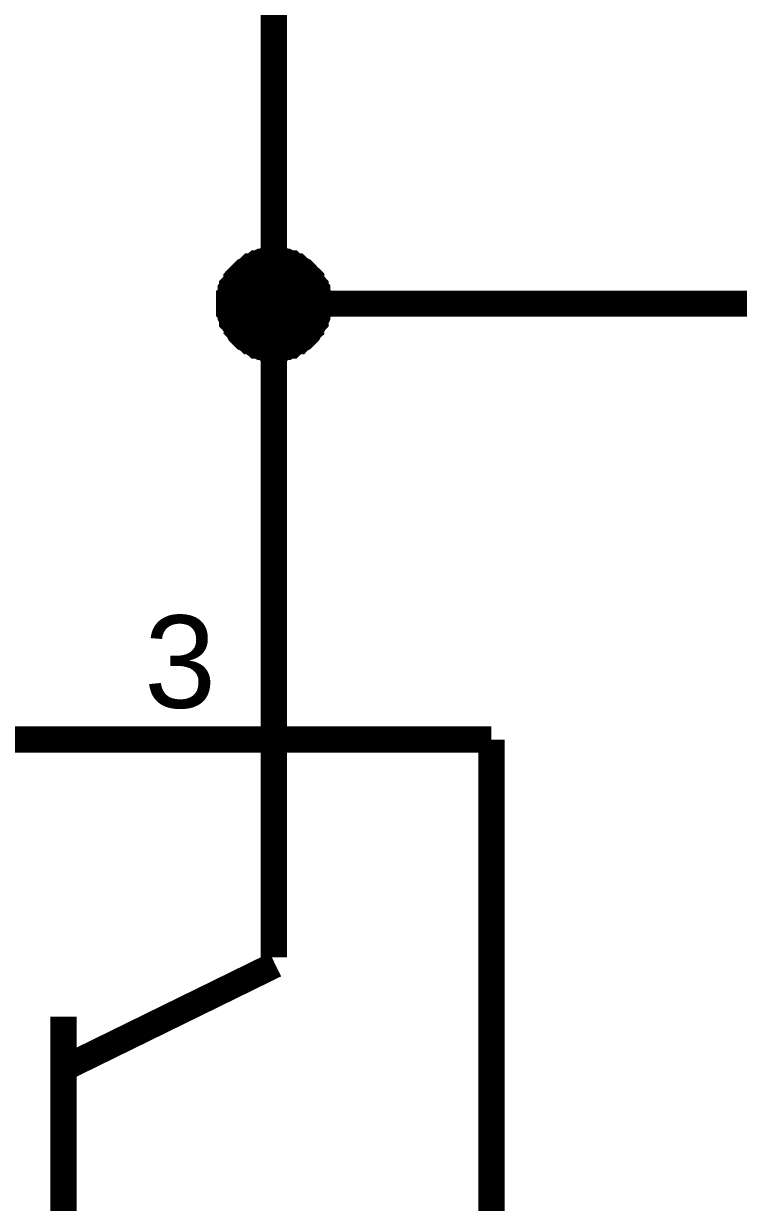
# Model space of a CAD drawing. Header units: millimetres. Extents: x -2024 to 917, y -725 to 13.
# Drawn here: x 496.69 to 504.9, y -649.1 to -635.58 of the extents above; entities that cross this region are included whole.
import ezdxf

# ---------------------------------------------------------------- set-up
doc = ezdxf.new("R2010")
doc.units = ezdxf.units.MM
doc.layers.add('Sheet', color=255, linetype='Continuous')
doc.styles.get("Standard").update_dxf_attribs({"font": 'arial.ttf'})

msp = doc.modelspace()

# ---------------------------------------------------------------- linework, layer by layer
at = {"layer": 'Sheet'}
for points, const_width in [([(499.568, -633.789), (499.568, -636.29)], 0.3), ([(499.568, -638.79), (499.568, -636.29)], 0.3), ([(499.055, -638.79), (499.055, -638.757), (499.055, -638.741), (499.055, -638.707), (499.072, -638.691), (499.072, -638.658), (499.072, -638.641), (499.088, -638.625), (499.088, -638.592), (499.105, -638.575), (499.121, -638.558), (499.138, -638.525), (499.138, -638.509), (499.154, -638.492), (499.171, -638.476), (499.188, -638.459), (499.204, -638.442), (499.221, -638.426), (499.237, -638.409), (499.27, -638.393), (499.287, -638.376), (499.303, -638.36), (499.32, -638.36), (499.353, -638.343), (499.37, -638.327), (499.386, -638.327), (499.419, -638.31), (499.436, -638.31), (499.469, -638.31), (499.485, -638.293), (499.519, -638.293), (499.535, -638.293), (499.568, -638.293)], 0.3), ([(499.055, -638.79), (499.055, -638.757), (499.055, -638.741), (499.055, -638.707), (499.072, -638.691), (499.072, -638.658), (499.072, -638.641), (499.088, -638.625), (499.088, -638.592), (499.105, -638.575), (499.121, -638.558), (499.138, -638.525), (499.138, -638.509), (499.154, -638.492), (499.171, -638.476), (499.188, -638.459), (499.204, -638.442), (499.221, -638.426), (499.237, -638.409), (499.27, -638.393), (499.287, -638.376), (499.303, -638.36), (499.32, -638.36), (499.353, -638.343), (499.37, -638.327), (499.386, -638.327), (499.419, -638.31), (499.436, -638.31), (499.469, -638.31), (499.485, -638.293), (499.519, -638.293), (499.535, -638.293), (499.568, -638.293)], 0.3), ([(499.055, -638.79), (499.055, -638.757), (499.055, -638.741), (499.055, -638.707), (499.072, -638.691), (499.072, -638.658), (499.072, -638.641), (499.088, -638.625), (499.088, -638.592), (499.105, -638.575), (499.121, -638.558), (499.138, -638.525), (499.138, -638.509), (499.154, -638.492), (499.171, -638.476), (499.188, -638.459), (499.204, -638.442), (499.221, -638.426), (499.237, -638.409), (499.27, -638.393), (499.287, -638.376), (499.303, -638.36), (499.32, -638.36), (499.353, -638.343), (499.37, -638.327), (499.386, -638.327), (499.419, -638.31), (499.436, -638.31), (499.469, -638.31), (499.485, -638.293), (499.519, -638.293), (499.535, -638.293), (499.568, -638.293)], 0.3), ([(499.055, -638.79), (499.055, -638.757), (499.055, -638.741), (499.055, -638.707), (499.072, -638.691), (499.072, -638.658), (499.072, -638.641), (499.088, -638.625), (499.088, -638.592), (499.105, -638.575), (499.121, -638.558), (499.138, -638.525), (499.138, -638.509), (499.154, -638.492), (499.171, -638.476), (499.188, -638.459), (499.204, -638.442), (499.221, -638.426), (499.237, -638.409), (499.27, -638.393), (499.287, -638.376), (499.303, -638.36), (499.32, -638.36), (499.353, -638.343), (499.37, -638.327), (499.386, -638.327), (499.419, -638.31), (499.436, -638.31), (499.469, -638.31), (499.485, -638.293), (499.519, -638.293), (499.535, -638.293), (499.568, -638.293)], 0.3), ([(499.568, -638.293), (499.568, -638.293)], 0.3), ([(499.568, -638.293), (499.601, -638.293), (499.618, -638.293), (499.651, -638.293), (499.668, -638.31), (499.701, -638.31), (499.717, -638.31), (499.75, -638.327), (499.767, -638.327), (499.783, -638.343), (499.816, -638.36), (499.833, -638.36), (499.85, -638.376), (499.866, -638.393), (499.899, -638.409), (499.916, -638.426), (499.932, -638.442), (499.949, -638.459), (499.965, -638.476), (499.982, -638.492), (499.999, -638.509), (499.999, -638.525), (500.015, -638.558), (500.032, -638.575), (500.048, -638.592), (500.048, -638.625), (500.065, -638.641), (500.065, -638.658), (500.065, -638.691), (500.081, -638.707), (500.081, -638.741), (500.081, -638.757), (500.081, -638.79)], 0.3), ([(499.568, -638.293), (499.568, -638.293)], 0.3), ([(499.568, -638.293), (499.601, -638.293), (499.618, -638.293), (499.651, -638.293), (499.668, -638.31), (499.701, -638.31), (499.717, -638.31), (499.75, -638.327), (499.767, -638.327), (499.783, -638.343), (499.816, -638.36), (499.833, -638.36), (499.85, -638.376), (499.866, -638.393), (499.899, -638.409), (499.916, -638.426), (499.932, -638.442), (499.949, -638.459), (499.965, -638.476), (499.982, -638.492), (499.999, -638.509), (499.999, -638.525), (500.015, -638.558), (500.032, -638.575), (500.048, -638.592), (500.048, -638.625), (500.065, -638.641), (500.065, -638.658), (500.065, -638.691), (500.081, -638.707), (500.081, -638.741), (500.081, -638.757), (500.081, -638.79)], 0.3), ([(499.568, -638.293), (499.568, -638.293)], 0.3), ([(499.568, -638.293), (499.601, -638.293), (499.618, -638.293), (499.651, -638.293), (499.668, -638.31), (499.701, -638.31), (499.717, -638.31), (499.75, -638.327), (499.767, -638.327), (499.783, -638.343), (499.816, -638.36), (499.833, -638.36), (499.85, -638.376), (499.866, -638.393), (499.899, -638.409), (499.916, -638.426), (499.932, -638.442), (499.949, -638.459), (499.965, -638.476), (499.982, -638.492), (499.999, -638.509), (499.999, -638.525), (500.015, -638.558), (500.032, -638.575), (500.048, -638.592), (500.048, -638.625), (500.065, -638.641), (500.065, -638.658), (500.065, -638.691), (500.081, -638.707), (500.081, -638.741), (500.081, -638.757), (500.081, -638.79)], 0.3), ([(499.568, -638.293), (499.568, -638.293)], 0.3), ([(499.568, -638.293), (499.601, -638.293), (499.618, -638.293), (499.651, -638.293), (499.668, -638.31), (499.701, -638.31), (499.717, -638.31), (499.75, -638.327), (499.767, -638.327), (499.783, -638.343), (499.816, -638.36), (499.833, -638.36), (499.85, -638.376), (499.866, -638.393), (499.899, -638.409), (499.916, -638.426), (499.932, -638.442), (499.949, -638.459), (499.965, -638.476), (499.982, -638.492), (499.999, -638.509), (499.999, -638.525), (500.015, -638.558), (500.032, -638.575), (500.048, -638.592), (500.048, -638.625), (500.065, -638.641), (500.065, -638.658), (500.065, -638.691), (500.081, -638.707), (500.081, -638.741), (500.081, -638.757), (500.081, -638.79)], 0.3), ([(499.055, -638.79), (499.055, -638.757), (499.055, -638.741), (499.055, -638.707), (499.072, -638.691), (499.072, -638.658), (499.072, -638.641), (499.088, -638.625), (499.088, -638.592), (499.105, -638.575), (499.121, -638.558), (499.138, -638.525), (499.138, -638.509), (499.154, -638.492), (499.171, -638.476), (499.188, -638.459), (499.204, -638.442), (499.221, -638.426), (499.237, -638.409), (499.27, -638.393), (499.287, -638.376), (499.303, -638.36), (499.32, -638.36), (499.353, -638.343), (499.37, -638.327), (499.386, -638.327), (499.419, -638.31), (499.436, -638.31), (499.469, -638.31), (499.485, -638.293), (499.519, -638.293), (499.535, -638.293), (499.568, -638.293)], 0.0991), ([(499.055, -638.79), (499.055, -638.757), (499.055, -638.741), (499.055, -638.707), (499.072, -638.691), (499.072, -638.658), (499.072, -638.641), (499.088, -638.625), (499.088, -638.592), (499.105, -638.575), (499.121, -638.558), (499.138, -638.525), (499.138, -638.509), (499.154, -638.492), (499.171, -638.476), (499.188, -638.459), (499.204, -638.442), (499.221, -638.426), (499.237, -638.409), (499.27, -638.393), (499.287, -638.376), (499.303, -638.36), (499.32, -638.36), (499.353, -638.343), (499.37, -638.327), (499.386, -638.327), (499.419, -638.31), (499.436, -638.31), (499.469, -638.31), (499.485, -638.293), (499.519, -638.293), (499.535, -638.293), (499.568, -638.293)], 0.0991), ([(499.055, -638.79), (499.055, -638.757), (499.055, -638.741), (499.055, -638.707), (499.072, -638.691), (499.072, -638.658), (499.072, -638.641), (499.088, -638.625), (499.088, -638.592), (499.105, -638.575), (499.121, -638.558), (499.138, -638.525), (499.138, -638.509), (499.154, -638.492), (499.171, -638.476), (499.188, -638.459), (499.204, -638.442), (499.221, -638.426), (499.237, -638.409), (499.27, -638.393), (499.287, -638.376), (499.303, -638.36), (499.32, -638.36), (499.353, -638.343), (499.37, -638.327), (499.386, -638.327), (499.419, -638.31), (499.436, -638.31), (499.469, -638.31), (499.485, -638.293), (499.519, -638.293), (499.535, -638.293), (499.568, -638.293)], 0.0991), ([(499.055, -638.79), (499.055, -638.757), (499.055, -638.741), (499.055, -638.707), (499.072, -638.691), (499.072, -638.658), (499.072, -638.641), (499.088, -638.625), (499.088, -638.592), (499.105, -638.575), (499.121, -638.558), (499.138, -638.525), (499.138, -638.509), (499.154, -638.492), (499.171, -638.476), (499.188, -638.459), (499.204, -638.442), (499.221, -638.426), (499.237, -638.409), (499.27, -638.393), (499.287, -638.376), (499.303, -638.36), (499.32, -638.36), (499.353, -638.343), (499.37, -638.327), (499.386, -638.327), (499.419, -638.31), (499.436, -638.31), (499.469, -638.31), (499.485, -638.293), (499.519, -638.293), (499.535, -638.293), (499.568, -638.293)], 0.0991), ([(499.568, -638.293), (499.568, -638.293)], 0.0991), ([(499.568, -638.293), (499.601, -638.293), (499.618, -638.293), (499.651, -638.293), (499.668, -638.31), (499.701, -638.31), (499.717, -638.31), (499.75, -638.327), (499.767, -638.327), (499.783, -638.343), (499.816, -638.36), (499.833, -638.36), (499.85, -638.376), (499.866, -638.393), (499.899, -638.409), (499.916, -638.426), (499.932, -638.442), (499.949, -638.459), (499.965, -638.476), (499.982, -638.492), (499.999, -638.509), (499.999, -638.525), (500.015, -638.558), (500.032, -638.575), (500.048, -638.592), (500.048, -638.625), (500.065, -638.641), (500.065, -638.658), (500.065, -638.691), (500.081, -638.707), (500.081, -638.741), (500.081, -638.757), (500.081, -638.79)], 0.0991), ([(499.568, -638.293), (499.568, -638.293)], 0.0991), ([(499.568, -638.293), (499.601, -638.293), (499.618, -638.293), (499.651, -638.293), (499.668, -638.31), (499.701, -638.31), (499.717, -638.31), (499.75, -638.327), (499.767, -638.327), (499.783, -638.343), (499.816, -638.36), (499.833, -638.36), (499.85, -638.376), (499.866, -638.393), (499.899, -638.409), (499.916, -638.426), (499.932, -638.442), (499.949, -638.459), (499.965, -638.476), (499.982, -638.492), (499.999, -638.509), (499.999, -638.525), (500.015, -638.558), (500.032, -638.575), (500.048, -638.592), (500.048, -638.625), (500.065, -638.641), (500.065, -638.658), (500.065, -638.691), (500.081, -638.707), (500.081, -638.741), (500.081, -638.757), (500.081, -638.79)], 0.0991), ([(499.568, -638.293), (499.568, -638.293)], 0.0991), ([(499.568, -638.293), (499.601, -638.293), (499.618, -638.293), (499.651, -638.293), (499.668, -638.31), (499.701, -638.31), (499.717, -638.31), (499.75, -638.327), (499.767, -638.327), (499.783, -638.343), (499.816, -638.36), (499.833, -638.36), (499.85, -638.376), (499.866, -638.393), (499.899, -638.409), (499.916, -638.426), (499.932, -638.442), (499.949, -638.459), (499.965, -638.476), (499.982, -638.492), (499.999, -638.509), (499.999, -638.525), (500.015, -638.558), (500.032, -638.575), (500.048, -638.592), (500.048, -638.625), (500.065, -638.641), (500.065, -638.658), (500.065, -638.691), (500.081, -638.707), (500.081, -638.741), (500.081, -638.757), (500.081, -638.79)], 0.0991), ([(499.568, -638.293), (499.568, -638.293)], 0.0991), ([(499.568, -638.293), (499.601, -638.293), (499.618, -638.293), (499.651, -638.293), (499.668, -638.31), (499.701, -638.31), (499.717, -638.31), (499.75, -638.327), (499.767, -638.327), (499.783, -638.343), (499.816, -638.36), (499.833, -638.36), (499.85, -638.376), (499.866, -638.393), (499.899, -638.409), (499.916, -638.426), (499.932, -638.442), (499.949, -638.459), (499.965, -638.476), (499.982, -638.492), (499.999, -638.509), (499.999, -638.525), (500.015, -638.558), (500.032, -638.575), (500.048, -638.592), (500.048, -638.625), (500.065, -638.641), (500.065, -638.658), (500.065, -638.691), (500.081, -638.707), (500.081, -638.741), (500.081, -638.757), (500.081, -638.79)], 0.0991), ([(499.568, -639.304), (499.535, -639.304), (499.519, -639.304), (499.485, -639.304), (499.469, -639.287), (499.436, -639.287), (499.419, -639.287), (499.386, -639.27), (499.37, -639.27), (499.353, -639.254), (499.32, -639.237), (499.303, -639.221), (499.287, -639.221), (499.27, -639.204), (499.237, -639.188), (499.221, -639.171), (499.204, -639.155), (499.188, -639.138), (499.171, -639.121), (499.154, -639.088), (499.138, -639.072), (499.138, -639.055), (499.121, -639.039), (499.105, -639.005), (499.088, -638.989), (499.088, -638.972), (499.072, -638.939), (499.072, -638.923), (499.072, -638.89), (499.055, -638.873), (499.055, -638.84), (499.055, -638.823), (499.055, -638.79)], 0.3), ([(499.055, -638.79), (499.055, -638.79)], 0.3), ([(499.568, -639.304), (499.535, -639.304), (499.519, -639.304), (499.485, -639.304), (499.469, -639.287), (499.436, -639.287), (499.419, -639.287), (499.386, -639.27), (499.37, -639.27), (499.353, -639.254), (499.32, -639.237), (499.303, -639.221), (499.287, -639.221), (499.27, -639.204), (499.237, -639.188), (499.221, -639.171), (499.204, -639.155), (499.188, -639.138), (499.171, -639.121), (499.154, -639.088), (499.138, -639.072), (499.138, -639.055), (499.121, -639.039), (499.105, -639.005), (499.088, -638.989), (499.088, -638.972), (499.072, -638.939), (499.072, -638.923), (499.072, -638.89), (499.055, -638.873), (499.055, -638.84), (499.055, -638.823), (499.055, -638.79)], 0.3), ([(499.055, -638.79), (499.055, -638.79)], 0.3), ([(499.568, -639.304), (499.535, -639.304), (499.519, -639.304), (499.485, -639.304), (499.469, -639.287), (499.436, -639.287), (499.419, -639.287), (499.386, -639.27), (499.37, -639.27), (499.353, -639.254), (499.32, -639.237), (499.303, -639.221), (499.287, -639.221), (499.27, -639.204), (499.237, -639.188), (499.221, -639.171), (499.204, -639.155), (499.188, -639.138), (499.171, -639.121), (499.154, -639.088), (499.138, -639.072), (499.138, -639.055), (499.121, -639.039), (499.105, -639.005), (499.088, -638.989), (499.088, -638.972), (499.072, -638.939), (499.072, -638.923), (499.072, -638.89), (499.055, -638.873), (499.055, -638.84), (499.055, -638.823), (499.055, -638.79)], 0.3), ([(499.055, -638.79), (499.055, -638.79)], 0.3), ([(499.568, -639.304), (499.535, -639.304), (499.519, -639.304), (499.485, -639.304), (499.469, -639.287), (499.436, -639.287), (499.419, -639.287), (499.386, -639.27), (499.37, -639.27), (499.353, -639.254), (499.32, -639.237), (499.303, -639.221), (499.287, -639.221), (499.27, -639.204), (499.237, -639.188), (499.221, -639.171), (499.204, -639.155), (499.188, -639.138), (499.171, -639.121), (499.154, -639.088), (499.138, -639.072), (499.138, -639.055), (499.121, -639.039), (499.105, -639.005), (499.088, -638.989), (499.088, -638.972), (499.072, -638.939), (499.072, -638.923), (499.072, -638.89), (499.055, -638.873), (499.055, -638.84), (499.055, -638.823), (499.055, -638.79)], 0.3), ([(499.055, -638.79), (499.055, -638.79)], 0.3), ([(499.568, -639.304), (499.535, -639.304), (499.519, -639.304), (499.485, -639.304), (499.469, -639.287), (499.436, -639.287), (499.419, -639.287), (499.386, -639.27), (499.37, -639.27), (499.353, -639.254), (499.32, -639.237), (499.303, -639.221), (499.287, -639.221), (499.27, -639.204), (499.237, -639.188), (499.221, -639.171), (499.204, -639.155), (499.188, -639.138), (499.171, -639.121), (499.154, -639.088), (499.138, -639.072), (499.138, -639.055), (499.121, -639.039), (499.105, -639.005), (499.088, -638.989), (499.088, -638.972), (499.072, -638.939), (499.072, -638.923), (499.072, -638.89), (499.055, -638.873), (499.055, -638.84), (499.055, -638.823), (499.055, -638.79)], 0.0991), ([(499.055, -638.79), (499.055, -638.79)], 0.0991), ([(499.568, -639.304), (499.535, -639.304), (499.519, -639.304), (499.485, -639.304), (499.469, -639.287), (499.436, -639.287), (499.419, -639.287), (499.386, -639.27), (499.37, -639.27), (499.353, -639.254), (499.32, -639.237), (499.303, -639.221), (499.287, -639.221), (499.27, -639.204), (499.237, -639.188), (499.221, -639.171), (499.204, -639.155), (499.188, -639.138), (499.171, -639.121), (499.154, -639.088), (499.138, -639.072), (499.138, -639.055), (499.121, -639.039), (499.105, -639.005), (499.088, -638.989), (499.088, -638.972), (499.072, -638.939), (499.072, -638.923), (499.072, -638.89), (499.055, -638.873), (499.055, -638.84), (499.055, -638.823), (499.055, -638.79)], 0.0991), ([(499.055, -638.79), (499.055, -638.79)], 0.0991), ([(499.568, -639.304), (499.535, -639.304), (499.519, -639.304), (499.485, -639.304), (499.469, -639.287), (499.436, -639.287), (499.419, -639.287), (499.386, -639.27), (499.37, -639.27), (499.353, -639.254), (499.32, -639.237), (499.303, -639.221), (499.287, -639.221), (499.27, -639.204), (499.237, -639.188), (499.221, -639.171), (499.204, -639.155), (499.188, -639.138), (499.171, -639.121), (499.154, -639.088), (499.138, -639.072), (499.138, -639.055), (499.121, -639.039), (499.105, -639.005), (499.088, -638.989), (499.088, -638.972), (499.072, -638.939), (499.072, -638.923), (499.072, -638.89), (499.055, -638.873), (499.055, -638.84), (499.055, -638.823), (499.055, -638.79)], 0.0991), ([(499.055, -638.79), (499.055, -638.79)], 0.0991), ([(499.568, -639.304), (499.535, -639.304), (499.519, -639.304), (499.485, -639.304), (499.469, -639.287), (499.436, -639.287), (499.419, -639.287), (499.386, -639.27), (499.37, -639.27), (499.353, -639.254), (499.32, -639.237), (499.303, -639.221), (499.287, -639.221), (499.27, -639.204), (499.237, -639.188), (499.221, -639.171), (499.204, -639.155), (499.188, -639.138), (499.171, -639.121), (499.154, -639.088), (499.138, -639.072), (499.138, -639.055), (499.121, -639.039), (499.105, -639.005), (499.088, -638.989), (499.088, -638.972), (499.072, -638.939), (499.072, -638.923), (499.072, -638.89), (499.055, -638.873), (499.055, -638.84), (499.055, -638.823), (499.055, -638.79)], 0.0991), ([(499.055, -638.79), (499.055, -638.79)], 0.0991), ([(509.565, -645.049), (509.565, -638.79), (499.568, -638.79), (499.568, -641.291)], 0.3), ([(500.081, -638.79), (500.081, -638.823), (500.081, -638.84), (500.081, -638.873), (500.065, -638.89), (500.065, -638.923), (500.065, -638.939), (500.048, -638.972), (500.048, -638.989), (500.032, -639.005), (500.015, -639.039), (499.999, -639.055), (499.999, -639.072), (499.982, -639.088), (499.965, -639.121), (499.949, -639.138), (499.932, -639.155), (499.916, -639.171), (499.899, -639.188), (499.866, -639.204), (499.85, -639.221), (499.833, -639.221), (499.816, -639.237), (499.783, -639.254), (499.767, -639.27), (499.75, -639.27), (499.717, -639.287), (499.701, -639.287), (499.668, -639.287), (499.651, -639.304), (499.618, -639.304), (499.601, -639.304), (499.568, -639.304)], 0.3), ([(500.081, -638.79), (500.081, -638.823), (500.081, -638.84), (500.081, -638.873), (500.065, -638.89), (500.065, -638.923), (500.065, -638.939), (500.048, -638.972), (500.048, -638.989), (500.032, -639.005), (500.015, -639.039), (499.999, -639.055), (499.999, -639.072), (499.982, -639.088), (499.965, -639.121), (499.949, -639.138), (499.932, -639.155), (499.916, -639.171), (499.899, -639.188), (499.866, -639.204), (499.85, -639.221), (499.833, -639.221), (499.816, -639.237), (499.783, -639.254), (499.767, -639.27), (499.75, -639.27), (499.717, -639.287), (499.701, -639.287), (499.668, -639.287), (499.651, -639.304), (499.618, -639.304), (499.601, -639.304), (499.568, -639.304)], 0.3), ([(500.081, -638.79), (500.081, -638.823), (500.081, -638.84), (500.081, -638.873), (500.065, -638.89), (500.065, -638.923), (500.065, -638.939), (500.048, -638.972), (500.048, -638.989), (500.032, -639.005), (500.015, -639.039), (499.999, -639.055), (499.999, -639.072), (499.982, -639.088), (499.965, -639.121), (499.949, -639.138), (499.932, -639.155), (499.916, -639.171), (499.899, -639.188), (499.866, -639.204), (499.85, -639.221), (499.833, -639.221), (499.816, -639.237), (499.783, -639.254), (499.767, -639.27), (499.75, -639.27), (499.717, -639.287), (499.701, -639.287), (499.668, -639.287), (499.651, -639.304), (499.618, -639.304), (499.601, -639.304), (499.568, -639.304)], 0.3), ([(500.081, -638.79), (500.081, -638.823), (500.081, -638.84), (500.081, -638.873), (500.065, -638.89), (500.065, -638.923), (500.065, -638.939), (500.048, -638.972), (500.048, -638.989), (500.032, -639.005), (500.015, -639.039), (499.999, -639.055), (499.999, -639.072), (499.982, -639.088), (499.965, -639.121), (499.949, -639.138), (499.932, -639.155), (499.916, -639.171), (499.899, -639.188), (499.866, -639.204), (499.85, -639.221), (499.833, -639.221), (499.816, -639.237), (499.783, -639.254), (499.767, -639.27), (499.75, -639.27), (499.717, -639.287), (499.701, -639.287), (499.668, -639.287), (499.651, -639.304), (499.618, -639.304), (499.601, -639.304), (499.568, -639.304)], 0.3), ([(500.081, -638.79), (500.081, -638.823), (500.081, -638.84), (500.081, -638.873), (500.065, -638.89), (500.065, -638.923), (500.065, -638.939), (500.048, -638.972), (500.048, -638.989), (500.032, -639.005), (500.015, -639.039), (499.999, -639.055), (499.999, -639.072), (499.982, -639.088), (499.965, -639.121), (499.949, -639.138), (499.932, -639.155), (499.916, -639.171), (499.899, -639.188), (499.866, -639.204), (499.85, -639.221), (499.833, -639.221), (499.816, -639.237), (499.783, -639.254), (499.767, -639.27), (499.75, -639.27), (499.717, -639.287), (499.701, -639.287), (499.668, -639.287), (499.651, -639.304), (499.618, -639.304), (499.601, -639.304), (499.568, -639.304)], 0.0991), ([(500.081, -638.79), (500.081, -638.823), (500.081, -638.84), (500.081, -638.873), (500.065, -638.89), (500.065, -638.923), (500.065, -638.939), (500.048, -638.972), (500.048, -638.989), (500.032, -639.005), (500.015, -639.039), (499.999, -639.055), (499.999, -639.072), (499.982, -639.088), (499.965, -639.121), (499.949, -639.138), (499.932, -639.155), (499.916, -639.171), (499.899, -639.188), (499.866, -639.204), (499.85, -639.221), (499.833, -639.221), (499.816, -639.237), (499.783, -639.254), (499.767, -639.27), (499.75, -639.27), (499.717, -639.287), (499.701, -639.287), (499.668, -639.287), (499.651, -639.304), (499.618, -639.304), (499.601, -639.304), (499.568, -639.304)], 0.0991), ([(500.081, -638.79), (500.081, -638.823), (500.081, -638.84), (500.081, -638.873), (500.065, -638.89), (500.065, -638.923), (500.065, -638.939), (500.048, -638.972), (500.048, -638.989), (500.032, -639.005), (500.015, -639.039), (499.999, -639.055), (499.999, -639.072), (499.982, -639.088), (499.965, -639.121), (499.949, -639.138), (499.932, -639.155), (499.916, -639.171), (499.899, -639.188), (499.866, -639.204), (499.85, -639.221), (499.833, -639.221), (499.816, -639.237), (499.783, -639.254), (499.767, -639.27), (499.75, -639.27), (499.717, -639.287), (499.701, -639.287), (499.668, -639.287), (499.651, -639.304), (499.618, -639.304), (499.601, -639.304), (499.568, -639.304)], 0.0991), ([(500.081, -638.79), (500.081, -638.823), (500.081, -638.84), (500.081, -638.873), (500.065, -638.89), (500.065, -638.923), (500.065, -638.939), (500.048, -638.972), (500.048, -638.989), (500.032, -639.005), (500.015, -639.039), (499.999, -639.055), (499.999, -639.072), (499.982, -639.088), (499.965, -639.121), (499.949, -639.138), (499.932, -639.155), (499.916, -639.171), (499.899, -639.188), (499.866, -639.204), (499.85, -639.221), (499.833, -639.221), (499.816, -639.237), (499.783, -639.254), (499.767, -639.27), (499.75, -639.27), (499.717, -639.287), (499.701, -639.287), (499.668, -639.287), (499.651, -639.304), (499.618, -639.304), (499.601, -639.304), (499.568, -639.304)], 0.0991), ([(500.081, -638.79), (500.081, -638.79), (500.081, -638.79), (500.081, -638.79), (500.081, -638.79), (500.081, -638.79), (500.081, -638.79), (500.081, -638.79), (500.081, -638.79), (500.081, -638.79), (500.081, -638.79), (500.081, -638.79), (500.081, -638.79), (500.081, -638.79), (500.081, -638.79), (500.081, -638.79), (500.081, -638.79), (500.081, -638.79), (500.081, -638.79), (500.081, -638.79), (500.081, -638.79), (500.081, -638.79), (500.081, -638.79), (500.081, -638.79), (500.081, -638.79), (500.081, -638.79), (500.081, -638.79), (500.081, -638.79), (500.081, -638.79), (500.081, -638.79), (500.081, -638.79), (500.081, -638.79), (500.081, -638.79)], 0.3), ([(500.081, -638.79), (500.081, -638.79)], 0.3), ([(500.081, -638.79), (500.081, -638.79), (500.081, -638.79), (500.081, -638.79), (500.081, -638.79), (500.081, -638.79), (500.081, -638.79), (500.081, -638.79), (500.081, -638.79), (500.081, -638.79), (500.081, -638.79), (500.081, -638.79), (500.081, -638.79), (500.081, -638.79), (500.081, -638.79), (500.081, -638.79), (500.081, -638.79), (500.081, -638.79), (500.081, -638.79), (500.081, -638.79), (500.081, -638.79), (500.081, -638.79), (500.081, -638.79), (500.081, -638.79), (500.081, -638.79), (500.081, -638.79), (500.081, -638.79), (500.081, -638.79), (500.081, -638.79), (500.081, -638.79), (500.081, -638.79), (500.081, -638.79), (500.081, -638.79)], 0.3), ([(500.081, -638.79), (500.081, -638.79)], 0.3), ([(500.081, -638.79), (500.081, -638.79), (500.081, -638.79), (500.081, -638.79), (500.081, -638.79), (500.081, -638.79), (500.081, -638.79), (500.081, -638.79), (500.081, -638.79), (500.081, -638.79), (500.081, -638.79), (500.081, -638.79), (500.081, -638.79), (500.081, -638.79), (500.081, -638.79), (500.081, -638.79), (500.081, -638.79), (500.081, -638.79), (500.081, -638.79), (500.081, -638.79), (500.081, -638.79), (500.081, -638.79), (500.081, -638.79), (500.081, -638.79), (500.081, -638.79), (500.081, -638.79), (500.081, -638.79), (500.081, -638.79), (500.081, -638.79), (500.081, -638.79), (500.081, -638.79), (500.081, -638.79), (500.081, -638.79)], 0.3), ([(500.081, -638.79), (500.081, -638.79)], 0.3), ([(500.081, -638.79), (500.081, -638.79), (500.081, -638.79), (500.081, -638.79), (500.081, -638.79), (500.081, -638.79), (500.081, -638.79), (500.081, -638.79), (500.081, -638.79), (500.081, -638.79), (500.081, -638.79), (500.081, -638.79), (500.081, -638.79), (500.081, -638.79), (500.081, -638.79), (500.081, -638.79), (500.081, -638.79), (500.081, -638.79), (500.081, -638.79), (500.081, -638.79), (500.081, -638.79), (500.081, -638.79), (500.081, -638.79), (500.081, -638.79), (500.081, -638.79), (500.081, -638.79), (500.081, -638.79), (500.081, -638.79), (500.081, -638.79), (500.081, -638.79), (500.081, -638.79), (500.081, -638.79), (500.081, -638.79)], 0.3), ([(500.081, -638.79), (500.081, -638.79)], 0.3), ([(500.081, -638.79), (500.081, -638.79), (500.081, -638.79), (500.081, -638.79), (500.081, -638.79), (500.081, -638.79), (500.081, -638.79), (500.081, -638.79), (500.081, -638.79), (500.081, -638.79), (500.081, -638.79), (500.081, -638.79), (500.081, -638.79), (500.081, -638.79), (500.081, -638.79), (500.081, -638.79), (500.081, -638.79), (500.081, -638.79), (500.081, -638.79), (500.081, -638.79), (500.081, -638.79), (500.081, -638.79), (500.081, -638.79), (500.081, -638.79), (500.081, -638.79), (500.081, -638.79), (500.081, -638.79), (500.081, -638.79), (500.081, -638.79), (500.081, -638.79), (500.081, -638.79), (500.081, -638.79), (500.081, -638.79)], 0.0991), ([(500.081, -638.79), (500.081, -638.79)], 0.0991), ([(500.081, -638.79), (500.081, -638.79), (500.081, -638.79), (500.081, -638.79), (500.081, -638.79), (500.081, -638.79), (500.081, -638.79), (500.081, -638.79), (500.081, -638.79), (500.081, -638.79), (500.081, -638.79), (500.081, -638.79), (500.081, -638.79), (500.081, -638.79), (500.081, -638.79), (500.081, -638.79), (500.081, -638.79), (500.081, -638.79), (500.081, -638.79), (500.081, -638.79), (500.081, -638.79), (500.081, -638.79), (500.081, -638.79), (500.081, -638.79), (500.081, -638.79), (500.081, -638.79), (500.081, -638.79), (500.081, -638.79), (500.081, -638.79), (500.081, -638.79), (500.081, -638.79), (500.081, -638.79), (500.081, -638.79)], 0.0991), ([(500.081, -638.79), (500.081, -638.79)], 0.0991), ([(500.081, -638.79), (500.081, -638.79), (500.081, -638.79), (500.081, -638.79), (500.081, -638.79), (500.081, -638.79), (500.081, -638.79), (500.081, -638.79), (500.081, -638.79), (500.081, -638.79), (500.081, -638.79), (500.081, -638.79), (500.081, -638.79), (500.081, -638.79), (500.081, -638.79), (500.081, -638.79), (500.081, -638.79), (500.081, -638.79), (500.081, -638.79), (500.081, -638.79), (500.081, -638.79), (500.081, -638.79), (500.081, -638.79), (500.081, -638.79), (500.081, -638.79), (500.081, -638.79), (500.081, -638.79), (500.081, -638.79), (500.081, -638.79), (500.081, -638.79), (500.081, -638.79), (500.081, -638.79), (500.081, -638.79)], 0.0991), ([(500.081, -638.79), (500.081, -638.79)], 0.0991), ([(500.081, -638.79), (500.081, -638.79), (500.081, -638.79), (500.081, -638.79), (500.081, -638.79), (500.081, -638.79), (500.081, -638.79), (500.081, -638.79), (500.081, -638.79), (500.081, -638.79), (500.081, -638.79), (500.081, -638.79), (500.081, -638.79), (500.081, -638.79), (500.081, -638.79), (500.081, -638.79), (500.081, -638.79), (500.081, -638.79), (500.081, -638.79), (500.081, -638.79), (500.081, -638.79), (500.081, -638.79), (500.081, -638.79), (500.081, -638.79), (500.081, -638.79), (500.081, -638.79), (500.081, -638.79), (500.081, -638.79), (500.081, -638.79), (500.081, -638.79), (500.081, -638.79), (500.081, -638.79), (500.081, -638.79)], 0.0991), ([(500.081, -638.79), (500.081, -638.79)], 0.0991), ([(499.568, -646.291), (499.568, -641.291)], 0.3), ([(483.332, -643.791), (502.067, -643.791)], 0.3), ([(502.067, -643.791), (502.067, -653.793)], 0.3), ([(499.585, -646.374), (497.152, -647.566)], 0.3), ([(497.152, -646.97), (497.152, -650.729)], 0.3)]:
    msp.add_lwpolyline(points, dxfattribs=dict(at, const_width=const_width))
at = {"layer": 'Sheet', "const_width": 0.508}
msp.add_lwpolyline([(499.332, -638.786, 1), (499.84, -638.786, 1)], format="xyb", close=True, dxfattribs=at)

# ---------------------------------------------------------------- texts
at = {"layer": 'Sheet'}
msp.add_text('3', height=1.06, dxfattribs=at).set_placement((498.079, -643.427))

doc.saveas('drawing.dxf')
